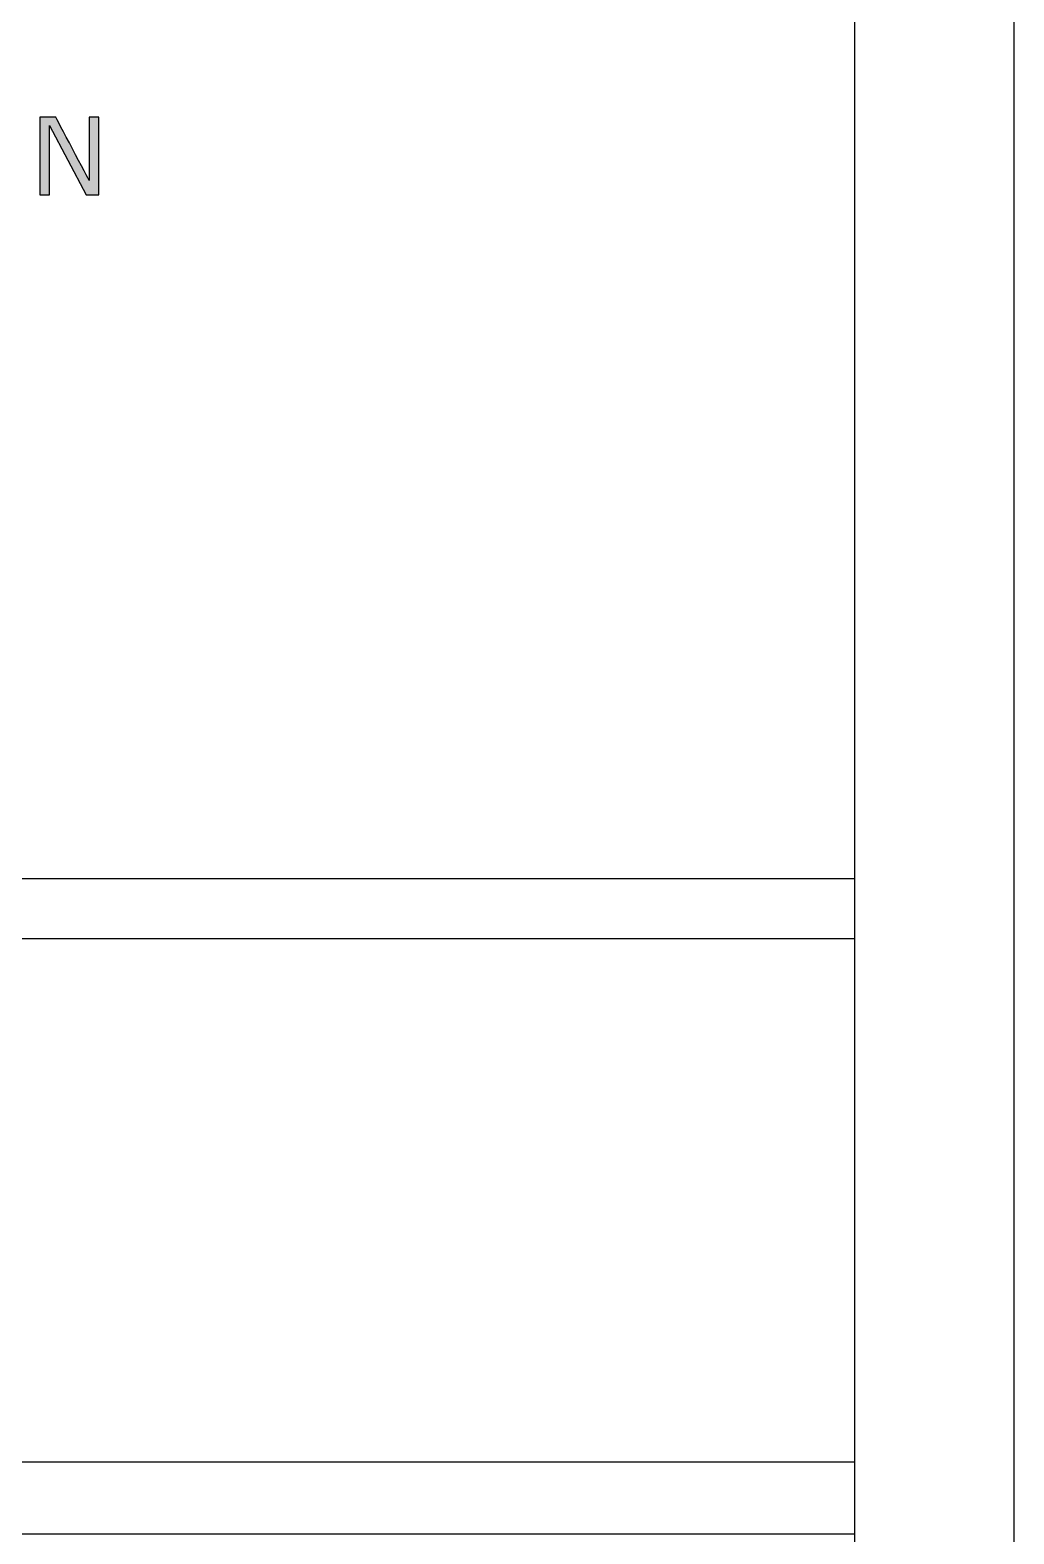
# Model space of a CAD drawing. Header units: millimetres. Extents: x 4862 to 20554, y 7569 to 11262.
# Drawn here: x 6618.77 to 6646.93, y 9160.93 to 9203.96 of the extents above; entities that cross this region are included whole.
import ezdxf

# ---------------------------------------------------------------- set-up
doc = ezdxf.new("R2010")
doc.units = ezdxf.units.MM
doc.layers.add('layer 1', color=7, linetype='Continuous')

# ---------------------------------------------------------------- blocks, each defined once
blk = doc.blocks.new('YQ1204162216')
h = blk.add_hatch(color=7)
h.dxf.hatch_style = 1
edge = h.paths.add_edge_path()
edge.add_spline(control_points=[(-0.06849, -0.14956), (-0.06849, -0.14956), (-0.02467, -0.23245), (-0.02467, -0.23245), (-0.02467, -0.23245), (-0.02467, -0.23245), (-0.02467, -0.23245), (-0.02467, -0.23245)], knot_values=[0.0909082, 0.0909082, 0.0909082, 0.0909082, 0.1363627, 0.1363627, 0.1363627, 0.1364627, 0.1818173, 0.1818173, 0.1818173, 0.1818173], degree=3, periodic=0)
edge.add_spline(control_points=[(-0.02467, -0.23245), (-0.02467, -0.23245), (-0.0095, -0.23245), (-0.0095, -0.23245)], knot_values=[0, 0, 0, 0, 0.0909082, 0.0909082, 0.0909082, 0.0909082], degree=3, periodic=0)
edge.add_spline(control_points=[(-0.0095, -0.23245), (-0.0095, -0.23245), (-0.0095, -0.13978), (-0.0095, -0.13978), (-0.0095, -0.13978), (-0.0095, -0.13978), (-0.02094, -0.13978), (-0.02094, -0.13978), (-0.02094, -0.13978), (-0.02094, -0.13978), (-0.02094, -0.21545), (-0.02094, -0.21545), (-0.02094, -0.21545), (-0.02094, -0.21545), (-0.06093, -0.13978), (-0.06093, -0.13978), (-0.06093, -0.13978), (-0.06093, -0.13978), (-0.07993, -0.13978), (-0.07993, -0.13978), (-0.07993, -0.13978), (-0.07993, -0.13978), (-0.07993, -0.13978), (-0.07993, -0.13978)], knot_values=[0.4545445, 0.4545445, 0.4545445, 0.4545445, 0.6363627, 0.6363627, 0.6363627, 0.6364627, 0.7272718, 0.7272718, 0.7272718, 0.7273718, 0.8181809, 0.8181809, 0.8181809, 0.8182809, 0.90909, 0.90909, 0.90909, 0.90919, 0.954545, 0.954545, 0.954545, 0.954645, 1, 1, 1, 1], degree=3, periodic=0)
edge.add_spline(control_points=[(-0.07993, -0.13978), (-0.07993, -0.13978), (-0.07993, -0.23245), (-0.07993, -0.23245), (-0.07993, -0.23245), (-0.07993, -0.23245), (-0.07993, -0.23245), (-0.07993, -0.23245)], knot_values=[0.3636355, 0.3636355, 0.3636355, 0.3636355, 0.40909, 0.40909, 0.40909, 0.40919, 0.4545445, 0.4545445, 0.4545445, 0.4545445], degree=3, periodic=0)
edge.add_spline(control_points=[(-0.07993, -0.23245), (-0.07993, -0.23245), (-0.06849, -0.23245), (-0.06849, -0.23245), (-0.06849, -0.23245), (-0.06849, -0.23245), (-0.06849, -0.23245), (-0.06849, -0.23245)], knot_values=[0.2727264, 0.2727264, 0.2727264, 0.2727264, 0.3181809, 0.3181809, 0.3181809, 0.3182809, 0.3636355, 0.3636355, 0.3636355, 0.3636355], degree=3, periodic=0)
edge.add_spline(control_points=[(-0.06849, -0.23245), (-0.06849, -0.23245), (-0.06849, -0.14956), (-0.06849, -0.14956), (-0.06849, -0.14956), (-0.06849, -0.14956), (-0.06849, -0.14956), (-0.06849, -0.14956)], knot_values=[0.1818173, 0.1818173, 0.1818173, 0.1818173, 0.2272718, 0.2272718, 0.2272718, 0.2273718, 0.2727264, 0.2727264, 0.2727264, 0.2727264], degree=3, periodic=0)
at = {"layer": 'layer 1', "color": 7}
blk.add_open_spline([(-0.0095, -0.23245), (-0.0095, -0.23245), (-0.02467, -0.23245), (-0.02467, -0.23245), (-0.02467, -0.23245), (-0.02467, -0.23245), (-0.06849, -0.14956), (-0.06849, -0.14956), (-0.06849, -0.14956), (-0.06849, -0.14956), (-0.06849, -0.23245), (-0.06849, -0.23245), (-0.06849, -0.23245), (-0.06849, -0.23245), (-0.07993, -0.23245), (-0.07993, -0.23245), (-0.07993, -0.23245), (-0.07993, -0.23245), (-0.07993, -0.13978), (-0.07993, -0.13978), (-0.07993, -0.13978), (-0.07993, -0.13978), (-0.06093, -0.13978), (-0.06093, -0.13978), (-0.06093, -0.13978), (-0.06093, -0.13978), (-0.02094, -0.21545), (-0.02094, -0.21545), (-0.02094, -0.21545), (-0.02094, -0.21545), (-0.02094, -0.13978), (-0.02094, -0.13978), (-0.02094, -0.13978), (-0.02094, -0.13978), (-0.0095, -0.13978), (-0.0095, -0.13978), (-0.0095, -0.13978), (-0.0095, -0.13978), (-0.0095, -0.23245), (-0.0095, -0.23245)], degree=3, knots=[0, 0, 0, 0, 0.0909091, 0.0909091, 0.0909091, 0.0909091, 0.1818182, 0.1818182, 0.1818182, 0.1818182, 0.2727273, 0.2727273, 0.2727273, 0.2727273, 0.3636364, 0.3636364, 0.3636364, 0.3636364, 0.4545455, 0.4545455, 0.4545455, 0.4545455, 0.5454545, 0.5454545, 0.5454545, 0.5454546, 0.6363636, 0.6363636, 0.6363636, 0.6363636, 0.7272727, 0.7272727, 0.7272727, 0.7272727, 0.8181818, 0.8181818, 0.8181818, 0.8181818, 1, 1, 1, 1], dxfattribs=at)
blk = doc.blocks.new('A$C398a0407')
for p, q in [((8133.99, 5895.43), (9568, 5895.43)), ((8133.99, 5871.3), (9568, 5871.3)), ((8133.99, 5871.3), (9568, 5871.3)), ((8133.99, 5661.01), (9568, 5661.01)), ((8133.99, 5632.05), (9568, 5632.05))]:
    blk.add_line(p, q)
for points in [[(9632, 0), (0, 0), (0, 6848), (9632, 6848)], [(9568, 64), (64, 64), (64, 6784), (9568, 6784)]]:
    blk.add_lwpolyline(points, close=True)
at = {"xscale": 337.2124400346185, "yscale": 337.2124400346185, "zscale": 337.2124400346185}
blk.add_blockref('YQ1204162216', (9267.48, 6248.5), dxfattribs=at)
blk = doc.blocks.new('A$Caecb7373')
at = {"color": 1}
blk.add_lwpolyline([(0, 821.76), (1155.84, 821.76), (1155.84, 0), (0, 0)], close=True, dxfattribs=at)

msp = doc.modelspace()

# ---------------------------------------------------------------- block references
at = {"xscale": 0.07121552266649725, "yscale": 0.07121552266649725, "zscale": 0.07121552266649725}
msp.add_blockref('A$C398a0407', (5960.981, 8759.836), dxfattribs=at)
at = {"color": 1, "xscale": 0.593462688887471, "yscale": 0.593462688887471, "zscale": 0.593462688887471}
msp.add_blockref('A$Caecb7373', (5960.981, 8759.836), dxfattribs=at)

doc.saveas('drawing.dxf')
